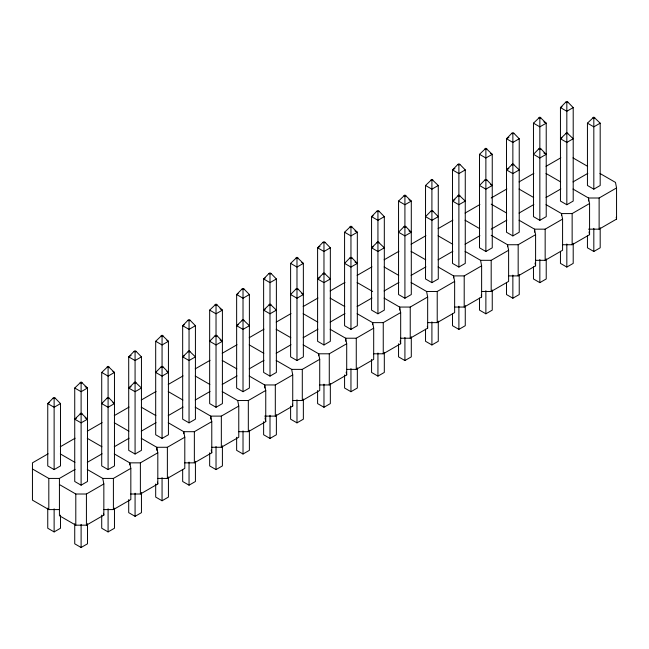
<?xml version="1.0" encoding="UTF-8"?>
<svg xmlns="http://www.w3.org/2000/svg" width="649" height="649" viewBox="0 0 649 649"><rect width="100%" height="100%" fill="white"/><g stroke="black" fill="none" stroke-linecap="round" stroke-linejoin="round"><path stroke-width="0.97" d="M53.145 398.08L47.75 403.597L47.75 465.917L54.127 469.6L60.495 465.917L60.495 403.597L55.1 398.08L54.127 397.512L53.145 398.08L54.127 398.64L55.1 398.08M74.732 388.021L81.109 381.937L87.485 388.021L87.485 481.493L81.109 485.176L74.732 481.493L74.732 388.021L81.109 391.696L87.485 388.021L85.092 386.642M101.715 372.437L108.091 366.352L114.467 372.437L114.467 465.917L108.091 469.6L101.715 465.917L101.715 372.437L108.091 376.12L114.467 372.437L112.869 371.52M134.1 351.336L128.705 356.861L128.705 450.341L135.073 454.016L141.45 450.341L141.45 356.861L136.055 351.336L135.073 350.776L134.1 351.336L135.073 351.904L136.055 351.336M74.732 419.181L81.109 413.097L87.485 419.181L81.109 422.856L74.732 419.181L76.331 418.256M155.687 341.285L162.063 335.192L168.432 341.285L168.432 434.757L162.063 438.44L155.687 434.757L155.687 341.285L162.063 344.96L168.432 341.285L166.842 340.36M107.117 398.08L101.715 403.597L108.091 407.28L114.467 403.597L109.073 398.08L108.091 397.512L107.117 398.08L108.091 398.64L109.073 398.08M188.072 320.184L182.669 325.701L182.669 419.181L189.046 422.856L195.422 419.181L195.422 325.701L190.019 320.184L189.046 319.616L188.072 320.184L189.046 320.744L190.019 320.184M128.705 388.021L135.073 381.937L141.45 388.021L135.073 391.696L128.705 388.021L131.09 386.642M209.659 310.125L216.028 304.04L222.404 310.125L222.404 403.597L216.028 407.28L209.659 403.597L209.659 310.125L216.028 313.8L222.404 310.125L220.011 308.746M161.082 366.92L155.687 372.437L162.063 376.12L168.432 372.437L163.037 366.92L162.063 366.352L161.082 366.92L162.063 367.48L163.037 366.92M242.036 289.024L236.642 294.541L236.642 388.021L243.018 391.704L249.386 388.021L249.386 294.541L243.992 289.024L243.018 288.456L242.036 289.024L243.018 289.584L243.992 289.024M182.669 356.861L189.046 350.776L195.422 356.861L189.046 360.544L182.669 356.861L184.267 355.944M269.019 273.44L263.624 278.965L263.624 372.437L270 376.12L276.377 372.437L276.377 278.965L270.974 273.44L270 272.88L269.019 273.44L270 274.008L270.974 273.44M215.054 335.76L209.659 341.285L216.028 344.96L222.404 341.285L217.009 335.76L216.028 335.192L215.054 335.76L216.028 336.328L217.009 335.76M290.606 263.38L296.982 257.296L303.359 263.38L303.359 356.861L296.982 360.544L290.606 356.861L290.606 263.38L296.982 267.063L303.359 263.38L301.769 262.464M236.642 325.701L243.018 319.616L249.386 325.701L243.018 329.384L236.642 325.701L238.232 324.784M322.991 242.28L317.596 247.804L317.596 341.285L323.973 344.96L330.341 341.285L330.341 247.804L324.946 242.28L323.973 241.72L322.991 242.28L323.973 242.848L324.946 242.28M263.624 310.125L270 304.04L276.377 310.125L270 313.8L263.624 310.125L265.222 309.2M344.578 232.228L350.955 226.144L357.331 232.228L357.331 325.701L350.955 329.384L344.578 325.701L344.578 232.228L350.955 235.903L357.331 232.228L354.938 230.841M296.009 289.024L290.606 294.541L296.982 298.224L303.359 294.541L297.964 289.024L296.982 288.456L296.009 289.024L296.982 289.584L297.964 289.024M376.964 211.128L371.561 216.644L371.561 310.125L377.937 313.8L384.313 310.125L384.313 216.644L378.919 211.128L377.937 210.56L376.964 211.128L377.937 211.688L378.919 211.128M317.596 278.965L323.973 272.88L330.341 278.965L323.973 282.639L317.596 278.965L319.981 277.585M398.551 201.068L404.919 194.984L411.296 201.068L411.296 294.541L404.919 298.224L398.551 294.541L398.551 201.068L404.919 204.743L411.296 201.068L408.911 199.689M349.973 257.864L344.578 263.38L350.955 267.063L357.331 263.38L351.928 257.864L350.955 257.296L349.973 257.864L350.955 258.424L351.928 257.864M425.533 185.484L431.909 179.4L438.278 185.484L438.278 278.965L431.909 282.648L425.533 278.965L425.533 185.484L431.909 189.167L438.278 185.484M371.561 247.804L377.937 241.72L384.313 247.804L377.937 251.488L371.561 247.804L373.159 246.888M457.918 164.384L452.515 169.908L452.515 263.389L458.892 267.063L465.268 263.389L465.268 169.908L459.873 164.384L458.892 163.824L457.918 164.384L458.892 164.951L459.873 164.384M403.946 226.704L398.551 232.228L404.919 235.903L411.296 232.228L405.901 226.704L404.919 226.144L403.946 226.704L404.919 227.272L405.901 226.704M479.506 154.324L485.874 148.24L492.25 154.324L492.25 247.804L485.874 251.488L479.506 247.804L479.506 154.324L485.874 158.007L492.25 154.324L490.66 153.407M430.928 211.128L425.533 216.644L431.909 220.327L438.278 216.644L432.883 211.128L431.909 210.56L430.928 211.128L431.909 211.688L432.883 211.128M511.883 133.232L506.488 138.748L506.488 232.228L512.864 235.903L519.232 232.228L519.232 138.748L513.838 133.232L512.864 132.664L511.883 133.232L512.864 133.791L513.838 133.232M452.515 201.068L458.892 194.984L465.268 201.068L458.892 204.743L452.515 201.068L454.908 199.689M533.47 123.172L539.846 117.088L546.223 123.172L546.223 216.644L539.846 220.327L533.47 216.644L533.47 123.172L539.846 126.847L546.223 123.172L543.83 121.785M484.9 179.968L479.506 185.484L485.874 189.167L492.25 185.484L486.855 179.968L485.874 179.4L484.9 179.968L485.874 180.527L486.855 179.968M565.855 102.071L560.452 107.588L560.452 201.068L566.828 204.743L573.205 201.068L573.205 107.588L567.81 102.071L566.828 101.504L565.855 102.071L566.828 102.631L567.81 102.071M506.488 169.908L512.864 163.824L519.232 169.908L512.864 173.591L506.488 169.908L508.881 168.529M538.865 148.808L533.47 154.324L539.846 158.007L546.223 154.324L540.82 148.808L539.846 148.24L538.865 148.808L539.846 149.375L540.82 148.808M560.452 138.748L566.828 132.664L573.205 138.748L566.828 142.431L560.452 138.748L562.05 137.831M587.442 123.172L593.819 117.088L600.187 123.172L600.187 185.484L593.819 189.167L587.442 185.484L587.442 123.172L593.819 126.847L600.187 123.172M80.127 382.496L81.109 383.064L82.082 382.496M107.117 366.92L108.091 367.48L109.073 366.92M161.082 335.76L162.063 336.328L163.037 335.76M215.054 304.6L216.028 305.168L217.009 304.6M296.009 257.864L296.982 258.424L297.964 257.864M349.973 226.704L350.955 227.272L351.928 226.704M403.946 195.544L404.919 196.112L405.901 195.544M430.928 179.968L431.909 180.527L432.883 179.968M484.9 148.808L485.874 149.375L486.855 148.808M538.865 117.647L539.846 118.215L540.82 117.647M49.34 402.68L47.75 403.597L54.127 407.28L60.495 403.597M131.09 355.482L128.705 356.861L135.073 360.544L141.45 356.861M184.267 324.784L182.669 325.701L189.046 329.384L195.422 325.701M238.232 293.624L236.642 294.541L243.018 298.224L249.386 294.541M265.222 278.04L263.624 278.965L270 282.639L276.377 278.965M319.981 246.425L317.596 247.804L323.973 251.488L330.341 247.804M373.159 215.728L371.561 216.644L377.937 220.327L384.313 216.644M454.908 168.529L452.515 169.908L458.892 173.591L465.268 169.908M508.881 137.369L506.488 138.748L512.864 142.431L519.232 138.748M562.05 106.671L560.452 107.588L566.828 111.271L573.205 107.588M80.127 413.656L81.109 414.224L82.082 413.656M134.1 382.496L135.073 383.064L136.055 382.496M188.072 351.336L189.046 351.904L190.019 351.336M242.036 320.184L243.018 320.744L243.992 320.184M269.019 304.6L270 305.168L270.974 304.6M322.991 273.44L323.973 274.008L324.946 273.44M376.964 242.28L377.937 242.848L378.919 242.28M457.918 195.544L458.892 196.112L459.873 195.544M511.883 164.384L512.864 164.951L513.838 164.384M565.855 133.232L566.828 133.791L567.81 133.232M592.837 117.647L593.819 118.215L594.792 117.647M48.131 453.797L32.45 462.851L32.45 500.144L48.813 509.587L59.432 509.587M60.308 446.772L75.114 438.221M87.29 431.187L102.104 422.637M114.273 415.611L129.086 407.061M141.263 400.027L156.068 391.477M168.245 384.451L183.05 375.901M195.227 368.867L210.041 360.317M222.209 353.291L237.023 344.741M249.2 337.715L264.005 329.165M276.182 322.131L290.995 313.581M303.164 306.555L317.978 298.005M330.154 290.971L344.96 282.42M357.137 275.395L371.95 266.844M384.119 259.811L398.932 251.268M411.109 244.235L425.914 235.684M438.091 228.659L452.897 220.108M465.073 213.075L479.887 204.524M491.188 198.002L506.869 188.948M519.046 181.915L533.851 173.364M546.028 166.339L560.841 157.788M32.45 468.984L48.813 478.427L59.432 478.427L75.114 469.373M87.29 462.348L102.104 453.797M114.273 446.772L129.086 438.221M141.263 431.187L156.068 422.637M168.245 415.611L183.05 407.061M195.227 400.027L210.041 391.477M222.209 384.451L237.023 375.901M249.2 368.867L264.005 360.317M276.182 353.291L290.995 344.741M303.164 337.715L317.978 329.165M330.154 322.131L344.96 313.581M357.137 306.555L371.95 298.005M384.119 290.971L398.932 282.42M411.109 275.395L425.914 266.844M438.091 259.811L452.897 251.268M465.073 244.235L479.887 235.684M491.188 229.162L506.869 220.108M519.046 213.075L533.851 204.524M546.028 197.499L560.841 188.948M573.01 181.915L587.824 173.364M59.432 484.56L75.795 494.011L86.422 494.011L103.84 483.951L102.777 478.427L87.282 469.478M102.777 478.427L113.405 478.427L130.83 468.367L129.768 462.851L114.265 453.902M129.768 464.862L129.768 462.851L140.387 462.851L157.812 452.791L156.75 447.275L141.247 438.318M156.75 450.284L156.75 447.275L167.377 447.275L184.795 437.215L183.732 431.69L168.237 422.742M183.732 433.702L183.732 431.69L194.359 431.69L211.777 421.631L210.722 416.114L195.219 407.166M210.722 419.124L210.722 416.114L221.341 416.114L238.767 406.055L237.704 400.53L222.201 391.582M237.704 400.53L248.324 400.53L265.749 390.471L264.687 384.954L249.192 376.006M264.687 387.972L264.687 384.954L275.314 384.954L292.731 374.895L291.669 369.37L276.174 360.422M291.669 369.37L302.296 369.37L319.722 359.311L318.659 353.794L303.156 344.846M318.659 355.806L318.659 353.794L329.278 353.794L346.704 343.735L345.641 338.218L330.138 329.27M345.641 341.228L345.641 338.218L356.269 338.218L373.686 328.159L372.623 322.634L357.128 313.686M372.623 324.646L372.623 322.634L383.251 322.634L400.676 312.575L399.614 307.058L384.111 298.11M399.614 310.068L399.614 307.058L410.233 307.058L427.659 296.999L426.596 291.474L411.093 282.526M426.596 291.474L437.223 291.474L454.641 281.415L453.578 275.898L438.083 266.95M453.578 277.91L453.578 275.898L464.205 275.898L481.623 265.839L480.568 260.314L465.065 251.366M480.568 260.314L491.188 260.314L508.613 250.263L507.55 244.738L491.188 235.295M507.55 246.75L507.55 244.738L518.17 244.738L535.595 234.678L534.533 229.162L519.038 220.214M534.533 232.172L534.533 229.162L545.16 229.162L562.578 219.102L561.515 213.578L546.02 204.63M561.515 215.59L561.515 213.578L572.142 213.578L589.568 203.518L588.505 198.002L573.002 189.054M588.505 201.012L588.505 198.002L599.124 198.002L616.55 187.942L615.487 182.418L599.984 173.47M47.75 508.135L47.75 528.237L54.127 531.912L60.495 528.237L60.495 515.168M59.432 478.427L59.432 515.72L75.795 525.171L86.422 525.171L103.84 515.111L103.84 483.951M103.743 509.587L113.405 509.587L130.83 499.527L130.83 468.367M130.733 494.011L140.387 494.011L157.812 483.951L157.812 452.791M157.715 478.427L167.377 478.427L184.795 468.367L184.795 437.215M184.697 462.851L194.359 462.851L211.777 452.791L211.777 421.631M211.688 447.275L221.341 447.275L238.767 437.215L238.767 406.055M238.67 431.69L248.324 431.69L265.749 421.631L265.749 390.471M264.687 416.114L275.314 416.114L292.731 406.055L292.731 374.895M292.634 400.53L302.296 400.53L319.722 390.471L319.722 359.311M319.624 384.954L329.278 384.954L346.704 374.895L346.704 343.735M346.607 369.37L356.269 369.37L373.686 359.319L373.686 328.159M373.589 353.794L383.251 353.794L400.676 343.735L400.676 312.575M400.579 338.218L410.233 338.218L427.659 328.159L427.659 296.999M427.561 322.634L437.223 322.634L454.641 312.575L454.641 281.415M454.543 307.058L464.205 307.058L481.623 296.999L481.623 265.839M481.534 291.474L491.188 291.474L508.613 281.415L508.613 250.263M508.516 275.898L518.17 275.898L535.595 265.839L535.595 234.678M535.498 260.322L545.16 260.322L562.578 250.263L562.578 219.102M562.48 244.738L572.142 244.738L589.568 234.678L589.568 203.518M588.505 229.162L599.124 229.162L616.55 219.102L616.55 187.942M74.732 523.711L74.732 543.813L81.109 547.496L87.485 543.813L87.485 523.711M101.715 515.168L101.715 528.237L108.091 531.912L114.467 528.237L114.467 508.135M128.705 499.592L128.705 512.653L135.073 516.336L141.45 512.653L141.45 492.55M155.687 484.008L155.687 497.077L162.063 500.76L168.432 497.077L168.432 476.974M182.669 469.438L182.669 481.501L189.046 485.176L195.422 481.501L195.422 461.398M209.659 452.848L209.659 465.917L216.028 469.6L222.404 465.917L222.404 445.814M236.642 437.272L236.642 450.341L243.018 454.016L249.386 450.341L249.386 430.238M263.624 421.696L263.624 434.757L270 438.44L276.377 434.757L276.377 414.654M290.606 406.112L290.606 419.181L296.982 422.856L303.359 419.181L303.359 399.078M317.596 390.536L317.596 403.597L323.973 407.28L330.341 403.597L330.341 383.494M344.578 374.952L344.578 388.021L350.955 391.704L357.331 388.021L357.331 367.918M371.561 359.376L371.561 372.445L377.937 376.12L384.313 372.445L384.313 352.342M398.551 343.792L398.551 356.861L404.919 360.544L411.296 356.861L411.296 336.758M425.533 329.221L425.533 341.285L431.909 344.96L438.278 341.285L438.278 321.182M452.515 313.645L452.515 325.701L458.892 329.384L465.268 325.701L465.268 305.598M479.506 298.061L479.506 310.125L485.874 313.808L492.25 310.125L492.25 290.022M506.488 282.485L506.488 294.541L512.864 298.224L519.232 294.541L519.232 274.438M533.47 266.901L533.47 278.965L539.846 282.648L546.223 278.965L546.223 258.862M560.452 251.325L560.452 263.389L566.828 267.063L573.205 263.389L573.205 243.286M587.442 235.741L587.442 247.804L593.819 251.488L600.187 247.804L600.187 227.702M573.002 157.894L587.645 166.347M543.83 152.945L546.223 154.324M546.02 173.47L560.655 181.923M519.038 189.054L533.673 197.507M490.66 184.567L492.25 185.484M491.188 204.135L506.691 213.083M465.065 220.214L479.7 228.659M438.083 235.79L452.718 244.243M408.911 230.841L411.296 232.228M411.093 251.366L425.736 259.819M384.111 266.95L398.746 275.403M354.938 262.001L357.331 263.38M357.128 282.526L372.623 291.474M330.138 298.11L344.781 306.555M301.769 293.624L303.359 294.541M303.156 313.686L317.799 322.139M276.174 329.27L290.809 337.715M249.192 344.846L263.827 353.299M220.011 339.898L222.404 341.285M222.201 360.422L236.844 368.875M195.219 376.006L209.854 384.459M166.842 371.52L168.432 372.437M168.237 391.582L182.872 400.035M141.247 407.166L155.89 415.611M112.869 402.68L114.467 403.597M114.265 422.742L128.9 431.196M85.092 417.802L87.485 419.181M87.282 438.318L101.917 446.772M60.292 453.902L74.935 462.356M616.193 217.261L616.55 219.102M589.032 231.92L589.568 234.678M535.068 263.08L535.595 265.839M481.274 295.157L481.623 296.999M427.302 326.317L427.659 328.159M400.141 340.976L400.676 343.735M346.177 372.137L346.704 374.895M292.383 404.213L292.731 406.055M265.043 417.956L265.749 421.631M211.249 450.033L211.777 452.791M157.456 482.11L157.812 483.951M103.491 513.27L103.84 515.111M599.124 198.002L599.124 229.162M593.819 118.215L593.819 189.167M593.819 228.367L593.819 251.488M572.142 213.578L572.142 244.738M566.828 102.631L566.828 133.386M566.828 133.791L566.828 204.743M566.828 243.951L566.828 267.063M545.16 229.162L545.16 260.322M539.846 118.215L539.846 148.962M539.846 149.375L539.846 220.327M539.846 259.527L539.846 282.648M518.17 244.738L518.17 275.898M512.864 133.791L512.864 164.538M512.864 164.951L512.864 235.903M512.864 275.103L512.864 298.224M491.188 260.314L491.188 291.474M485.874 149.375L485.874 180.122M485.874 180.527L485.874 251.488M485.874 290.687L485.874 313.808M464.205 275.898L464.205 307.058M458.892 164.951L458.892 195.698M458.892 196.112L458.892 267.063M458.892 306.263L458.892 329.384M437.223 291.474L437.223 322.634M431.909 180.527L431.909 211.282M431.909 211.688L431.909 282.648M431.909 321.847L431.909 344.96M410.233 307.058L410.233 338.218M404.919 196.112L404.919 226.858M404.919 227.272L404.919 298.224M404.919 337.423L404.919 360.544M383.251 322.634L383.251 353.794M377.937 211.688L377.937 242.442M377.937 242.848L377.937 313.8M377.937 353.007L377.937 376.12M356.269 338.218L356.269 369.37M350.955 227.272L350.955 258.018M350.955 258.424L350.955 329.384M350.955 368.583L350.955 391.704M329.278 353.794L329.278 384.954M323.973 242.848L323.973 273.594M323.973 274.008L323.973 344.96M323.973 384.159L323.973 407.28M302.296 369.37L302.296 400.53M296.982 258.424L296.982 289.178M296.982 289.584L296.982 360.544M296.982 399.743L296.982 422.856M275.314 384.954L275.314 416.114M270 274.008L270 304.754M270 305.168L270 376.12M270 415.319L270 438.44M248.324 400.53L248.324 431.69M243.018 289.584L243.018 320.338M243.018 320.744L243.018 391.704M243.018 430.904L243.018 454.016M221.341 416.114L221.341 447.275M216.028 305.168L216.028 335.914M216.028 336.328L216.028 407.28M216.028 446.48L216.028 469.6M194.359 431.69L194.359 462.851M189.046 320.744L189.046 351.498M189.046 351.904L189.046 422.856M189.046 462.056L189.046 485.176M167.377 447.275L167.377 478.427M162.063 336.328L162.063 367.074M162.063 367.48L162.063 438.44M162.063 477.64L162.063 500.76M140.387 462.851L140.387 494.011M135.073 351.904L135.073 382.65M135.073 383.064L135.073 454.016M135.073 493.216L135.073 516.336M113.405 478.427L113.405 509.587M108.091 367.48L108.091 398.235M108.091 398.64L108.091 469.6M108.091 508.8L108.091 531.912M86.422 494.011L86.422 525.171M81.109 383.064L81.109 413.811M81.109 414.224L81.109 485.176M81.109 524.376L81.109 547.496M75.795 494.011L75.795 525.171M54.127 398.64L54.127 469.6M54.127 508.8L54.127 531.912M48.813 478.427L48.813 509.587"/></g></svg>
